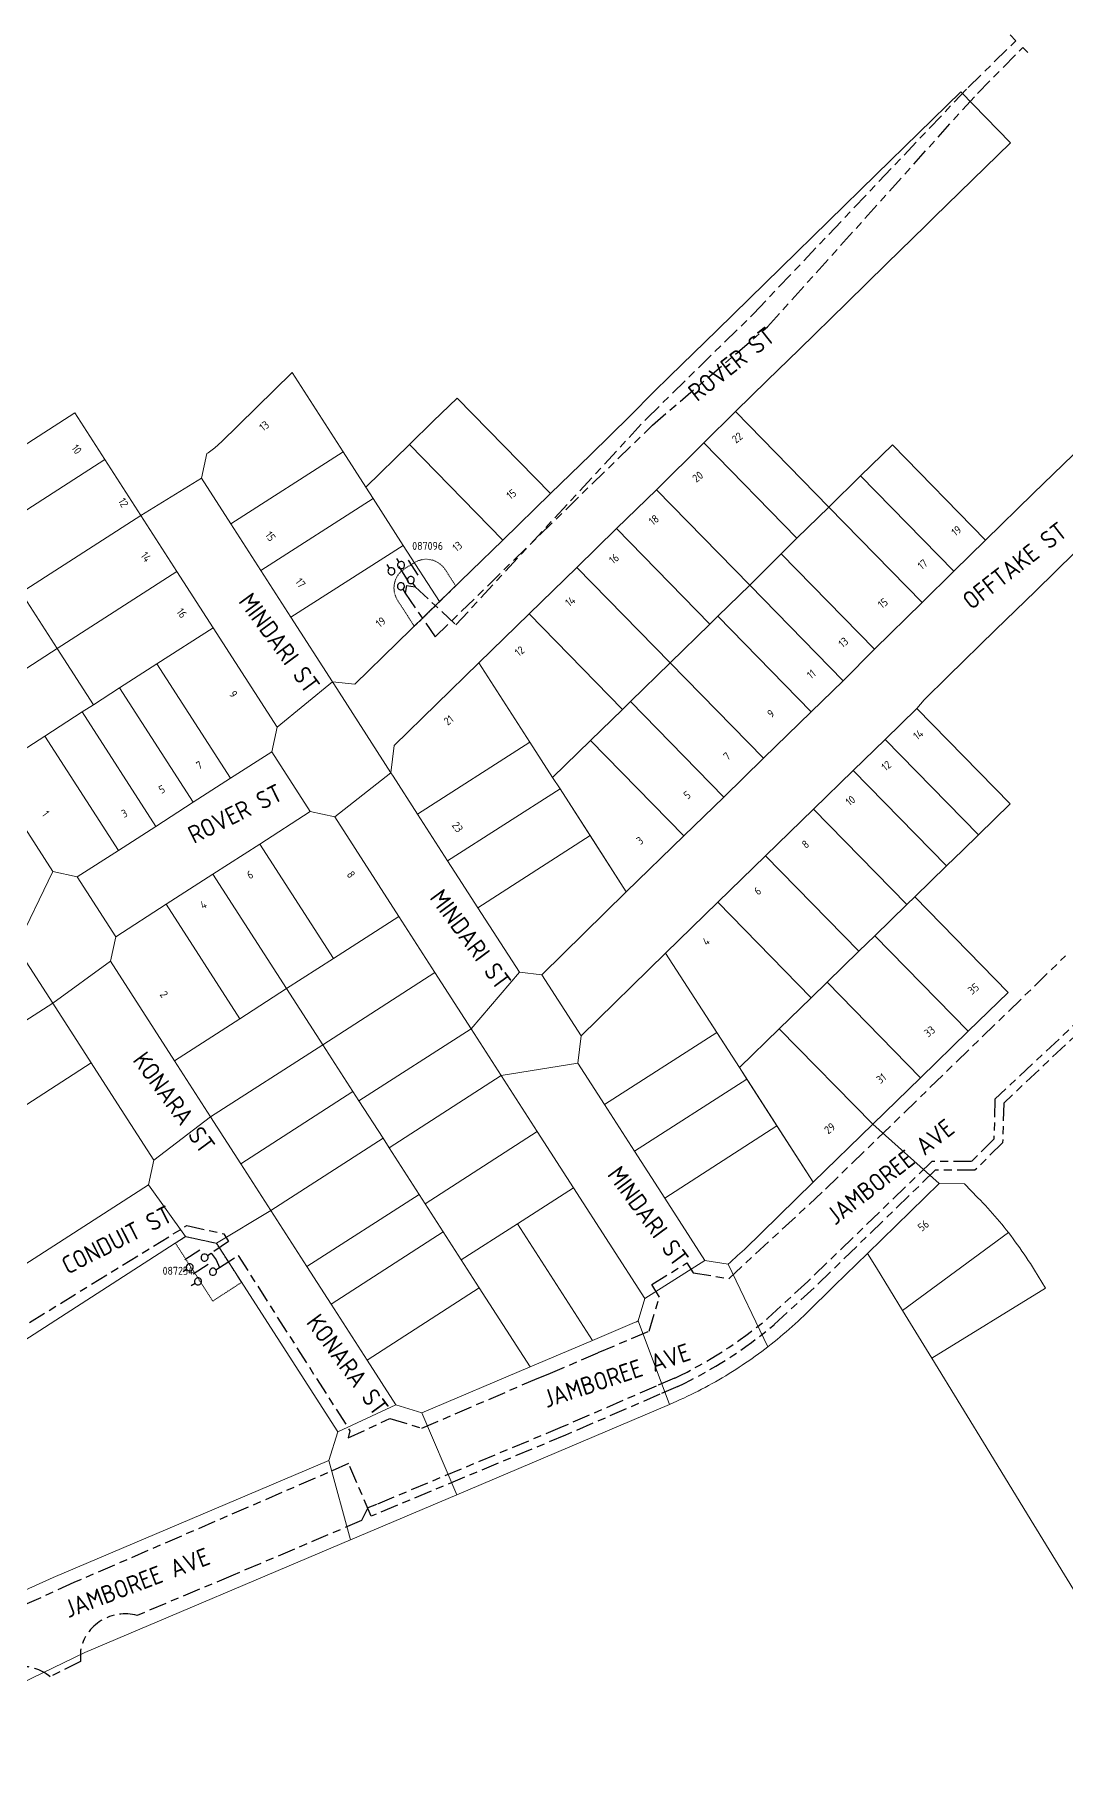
# Model space of a CAD drawing. Extents: x 294483 to 298733, y 6233899 to 6239242.
# Drawn here: x 297167.5 to 297399.2, y 6237473.4 to 6237866.2 of the extents above; entities that cross this region are included whole.
import ezdxf
from ezdxf.enums import TextEntityAlignment as Align

# ---------------------------------------------------------------- set-up
doc = ezdxf.new("R2010")
doc.units = 0
for name, pattern in [('Cable Exist UG', [8.2, 4, -1.2, 1.8, -1.2]), ('HIDDEN', [9.525, 6.35, -3.175]), ('HIDDEN2', [0.1875, 0.125, -0.0625])]:
    doc.linetypes.add(name, pattern=pattern)
for name, color, linetype, lineweight in [('Cadastre Land Parcels_SP_EXT', 9, 'Continuous', 5), ('Cadastre Other Property_SP_EXT', 9, 'HIDDEN', 5), ('Cadastre Roads_SP_EXT', 94, 'Continuous', 15)]:
    doc.layers.add(name, color=color, linetype=linetype, lineweight=lineweight)
doc.layers.add('Equip_HV_EXT', color=7, linetype='Continuous')
doc.layers.add('Mains_HV_EXT', color=1, linetype='Continuous', lineweight=25, true_color=0xff0000)
doc.styles.get("Standard").update_dxf_attribs({"font": 'isocp.shx'})
doc.styles.add('SWITCH_LABEL', font='arial.ttf', dxfattribs={"height": 2.5})

# ---------------------------------------------------------------- blocks, each defined once
blk = doc.blocks.new('SWG_HOLEC_SU_EXT')
blk.add_line((1.8, -2), (5.8, -2))
for points in [[(1, 0), (0, 0)], [(6.6, 0), (7.6, 0)]]:
    blk.add_lwpolyline(points)
for points in [[(1.8, -0.8, 1), (1.8, 0.8, 1)], [(5.8, -0.8, 1), (5.8, 0.8, 1)]]:
    blk.add_lwpolyline(points, format="xyb", close=True)
at = {"style": 'SWITCH_LABEL', "flags": 8}
blk.add_attdef('ASSET_NUM', text='', height=2.5, rotation=179.9544, dxfattribs=at).set_placement((-2.4, 0), align=Align.MIDDLE_LEFT)
at = {"flags": 1}
blk.add_attdef('Z', (0, 0), '', height=0.2, dxfattribs=at)
at = {"style": 'SWITCH_LABEL', "flags": 9}
blk.add_attdef('STREET_CODE', text='', height=0.2, dxfattribs=at).set_placement((0, -0.2), align=Align.MIDDLE_LEFT)
at = {"flags": 9}
for tag, p in [('ACTUAL_STATUS', (0, -0.4)), ('STATE', (0, -1.8)), ('SWITCH_TYPE', (0, -2)), ('STREETNAME', (0, -2.6)), ('SUBURB', (0, -2.8)), ('CONSTRUCTED_VOLTAGE', (0, -0.6)), ('NO_PHASES', (0, -0.8)), ('OPERATING_VOLTAGE', (0, -1)), ('ORIENTATION', (0, -1.2)), ('OWNED_BY', (0, -1.4)), ('PARENT', (0, -1.6)), ('USAGE', (0, -2.2)), ('LOCATION', (0, -2.4)), ('NOTES', (0, -3))]:
    blk.add_attdef(tag, text='', height=0.2, dxfattribs=at).set_placement(p, align=Align.MIDDLE_LEFT)

msp = doc.modelspace()

# ---------------------------------------------------------------- linework, layer by layer
at = {"layer": 'Cadastre Land Parcels_SP_EXT', "linetype": 'Continuous'}
for points in [[(297236.80036, 6237772.41202), (297225.33532, 6237790.23004), (297209.29668, 6237774.54207), (297209.03124, 6237774.28679), (297208.76067, 6237774.03628), (297208.48587, 6237773.79072), (297208.20594, 6237773.55098), (297207.92257, 6237773.31611), (297207.63426, 6237773.08618), (297207.3424, 6237772.86208), (297207.04543, 6237772.64283), (297206.7451, 6237772.42951), (297206.44132, 6237772.22113), (297206.13331, 6237772.01956), (297204.9334, 6237766.49056), (297211.52911, 6237756.23982), (297236.80036, 6237772.41202)], [(297283.4671, 6237763.04346), (297262.46302, 6237784.51544), (297257.08975, 6237779.28191), (297251.71656, 6237774.04838), (297272.72073, 6237752.57649), (297283.4671, 6237763.04346)], [(297183.19545, 6237770.69254), (297176.43085, 6237781.20615), (297149.51793, 6237763.88863), (297156.28253, 6237753.37608), (297183.19545, 6237770.69254)], [(297346.05076, 6237759.99731), (297325.06797, 6237781.44695), (297317.9178, 6237774.45374), (297338.90059, 6237753.00411), (297346.05076, 6237759.99731)], [(297243.57, 6237761.89355), (297241.89945, 6237764.48956), (297236.80036, 6237772.41202), (297211.52911, 6237756.23982), (297218.29706, 6237745.72038), (297243.57, 6237761.89355)], [(297272.72073, 6237752.57649), (297251.71656, 6237774.04838), (297241.89945, 6237764.48956), (297243.57, 6237761.89355), (297250.34034, 6237751.37499), (297258.48823, 6237738.71481), (297272.72073, 6237752.57649)], [(297335.3255, 6237749.50702), (297338.90059, 6237753.00411), (297317.9178, 6237774.45374), (297307.27972, 6237763.87476), (297328.28372, 6237742.40375), (297335.3255, 6237749.50702)], [(297381.33302, 6237752.53603), (297360.35111, 6237773.98576), (297353.20005, 6237766.99246), (297374.18364, 6237745.54186), (297381.33302, 6237752.53603)], [(297191.3126, 6237758.07749), (297183.19545, 6237770.69254), (297156.28253, 6237753.37608), (297164.39968, 6237740.75997), (297191.3126, 6237758.07749)], [(297374.18364, 6237745.54186), (297353.20005, 6237766.99246), (297346.05076, 6237759.99731), (297367.03259, 6237738.54759), (297374.18364, 6237745.54186)], [(297250.34034, 6237751.37499), (297243.57, 6237761.89355), (297218.29706, 6237745.72038), (297225.0667, 6237735.19987), (297250.34034, 6237751.37499)], [(297321.11994, 6237735.42609), (297328.28372, 6237742.40375), (297307.27972, 6237763.87476), (297298.32385, 6237755.15192), (297319.32944, 6237733.68197), (297321.11994, 6237735.42609)], [(297199.43054, 6237745.46139), (297191.3126, 6237758.07749), (297164.39968, 6237740.75997), (297172.51762, 6237728.14492), (297199.43054, 6237745.46139)], [(297367.03259, 6237738.54759), (297346.05076, 6237759.99731), (297338.90059, 6237753.00411), (297335.3255, 6237749.50702), (297356.30742, 6237728.05633), (297367.03259, 6237738.54759)], [(297319.32944, 6237733.68197), (297298.32385, 6237755.15192), (297289.36878, 6237746.42819), (297310.37437, 6237724.95921), (297319.32944, 6237733.68197)], [(297258.48823, 6237738.71481), (297250.34034, 6237751.37499), (297225.0667, 6237735.19987), (297234.38552, 6237720.71571), (297239.41262, 6237720.1351), (297258.48823, 6237738.71481)], [(297356.30742, 6237728.05633), (297335.3255, 6237749.50702), (297328.28372, 6237742.40375), (297349.28842, 6237720.93363), (297356.30742, 6237728.05633)], [(297186.52197, 6237719.31723), (297194.9322, 6237724.72919), (297207.5476, 6237732.84625), (297199.43054, 6237745.46139), (297172.51762, 6237728.14492), (297180.63477, 6237715.52979), (297186.52197, 6237719.31723)], [(297301.41929, 6237716.23742), (297310.37437, 6237724.95921), (297289.36878, 6237746.42819), (297278.62232, 6237735.96218), (297299.628, 6237714.49223), (297301.41929, 6237716.23742)], [(297172.51762, 6237728.14492), (297164.39968, 6237740.75997), (297140.8517, 6237725.60828), (297145.70496, 6237718.06449), (297148.96894, 6237712.99217), (297172.51762, 6237728.14492)], [(297349.28842, 6237720.93363), (297328.28372, 6237742.40375), (297321.11994, 6237735.42609), (297342.12464, 6237713.95703), (297349.28842, 6237720.93363)], [(297220.74335, 6237704.94692), (297221.94237, 6237710.4739), (297207.5476, 6237732.84625), (297194.9322, 6237724.72919), (297211.49201, 6237698.99366), (297220.74335, 6237704.94692)], [(297292.4651, 6237707.51466), (297299.628, 6237714.49223), (297278.62232, 6237735.96218), (297267.33456, 6237724.96839), (297278.82416, 6237707.11902), (297283.92475, 6237699.19656), (297292.4651, 6237707.51466)], [(297342.12464, 6237713.95703), (297321.11994, 6237735.42609), (297319.32944, 6237733.68197), (297310.37437, 6237724.95921), (297331.37818, 6237703.49014), (297342.12464, 6237713.95703)], [(297169.7014, 6237708.49418), (297178.11164, 6237713.90624), (297180.63477, 6237715.52979), (297172.51762, 6237728.14492), (297148.96894, 6237712.99217), (297157.08609, 6237700.37712), (297169.7014, 6237708.49418)], [(297278.82416, 6237707.11902), (297267.33456, 6237724.96839), (297248.25975, 6237706.38878), (297247.56387, 6237700.23394), (297248.061, 6237699.46182), (297253.54487, 6237690.93887), (297278.82416, 6237707.11902)], [(297331.37818, 6237703.49014), (297310.37437, 6237724.95921), (297301.41929, 6237716.23742), (297322.42311, 6237694.76738), (297331.37818, 6237703.49014)], [(297211.49201, 6237698.99366), (297194.9322, 6237724.72919), (297186.52197, 6237719.31723), (297203.08177, 6237693.58267), (297211.49201, 6237698.99366)], [(297203.08177, 6237693.58267), (297186.52197, 6237719.31723), (297180.63477, 6237715.52979), (297178.11164, 6237713.90624), (297194.67074, 6237688.1707), (297203.08177, 6237693.58267)], [(297194.67074, 6237688.1707), (297178.11164, 6237713.90624), (297169.7014, 6237708.49418), (297186.2605, 6237682.75865), (297194.67074, 6237688.1707)], [(297322.42311, 6237694.76738), (297301.41929, 6237716.23742), (297299.628, 6237714.49223), (297292.4651, 6237707.51466), (297313.46813, 6237686.04463), (297322.42311, 6237694.76738)], [(297386.86785, 6237693.24488), (297365.86324, 6237714.71695), (297358.69955, 6237707.73841), (297379.70408, 6237686.26731), (297386.86785, 6237693.24488)], [(297186.2605, 6237682.75865), (297169.7014, 6237708.49418), (297157.08609, 6237700.37712), (297171.48166, 6237678.00486), (297177.00925, 6237676.80548), (297186.2605, 6237682.75865)], [(297285.5961, 6237696.60055), (297283.92475, 6237699.19656), (297278.82416, 6237707.11902), (297253.54487, 6237690.93887), (297260.31274, 6237680.41934), (297285.5961, 6237696.60055)], [(297313.46813, 6237686.04463), (297292.4651, 6237707.51466), (297283.92475, 6237699.19656), (297285.5961, 6237696.60055), (297300.51159, 6237673.42569), (297313.46813, 6237686.04463)], [(297376.12219, 6237682.778), (297379.70408, 6237686.26731), (297358.69955, 6237707.73841), (297351.53578, 6237700.75978), (297372.54039, 6237679.28771), (297376.12219, 6237682.778)], [(297365.37582, 6237672.31111), (297372.54039, 6237679.28771), (297351.53578, 6237700.75978), (297342.57991, 6237692.03711), (297363.58443, 6237670.56699), (297365.37582, 6237672.31111)], [(297292.36308, 6237686.08597), (297285.5961, 6237696.60055), (297260.31274, 6237680.41934), (297262.78384, 6237676.57926), (297267.12566, 6237669.85008), (297292.36308, 6237686.08597)], [(297249.32416, 6237667.91913), (297234.92957, 6237690.29148), (297229.40206, 6237691.48998), (297218.04779, 6237684.18478), (297234.60662, 6237658.44916), (297249.32416, 6237667.91913)], [(297356.41995, 6237663.58835), (297363.58443, 6237670.56699), (297342.57991, 6237692.03711), (297331.83354, 6237681.56917), (297352.83727, 6237660.09913), (297356.41995, 6237663.58835)], [(297300.51159, 6237673.42569), (297292.36308, 6237686.08597), (297267.12566, 6237669.85008), (297276.44749, 6237655.37086), (297281.47344, 6237654.80315), (297300.51159, 6237673.42569)], [(297234.60662, 6237658.44916), (297218.04779, 6237684.18478), (297207.53453, 6237677.41974), (297224.09424, 6237651.68518), (297234.60662, 6237658.44916)], [(297345.67349, 6237653.12147), (297352.83727, 6237660.09913), (297331.83354, 6237681.56917), (297321.08717, 6237671.10228), (297342.0909, 6237649.63215), (297345.67349, 6237653.12147)], [(297224.09424, 6237651.68518), (297207.53453, 6237677.41974), (297197.02136, 6237670.65576), (297213.58107, 6237644.92023), (297224.09424, 6237651.68518)], [(297213.58107, 6237644.92023), (297197.02136, 6237670.65576), (297185.66717, 6237663.3495), (297184.46814, 6237657.82253), (297198.86362, 6237635.45026), (297213.58107, 6237644.92023)], [(297334.92633, 6237642.65458), (297342.0909, 6237649.63215), (297321.08717, 6237671.10228), (297309.35951, 6237659.67937), (297325.94538, 6237633.90736), (297334.92633, 6237642.65458)], [(297386.38017, 6237650.84302), (297365.37582, 6237672.31111), (297363.58443, 6237670.56699), (297356.41995, 6237663.58835), (297377.42518, 6237642.11929), (297386.38017, 6237650.84302)], [(297257.47311, 6237655.27979), (297249.32416, 6237667.91913), (297234.60662, 6237658.44916), (297224.09424, 6237651.68518), (297232.23993, 6237639.04682), (297257.47311, 6237655.27979)], [(297377.42518, 6237642.11929), (297356.41995, 6237663.58835), (297352.83727, 6237660.09913), (297345.67349, 6237653.12147), (297366.67881, 6237631.65346), (297377.42518, 6237642.11929)], [(297171.48404, 6237648.43233), (297163.36698, 6237661.04747), (297138.13556, 6237644.81335), (297146.25351, 6237632.19724), (297171.48404, 6237648.43233)], [(297320.84302, 6237641.83583), (297309.35951, 6237659.67937), (297290.31792, 6237641.06071), (297289.62468, 6237634.89898), (297295.60639, 6237625.60498), (297320.84302, 6237641.83583)], [(297265.5968, 6237642.65874), (297257.47311, 6237655.27979), (297232.23993, 6237639.04682), (297239.01027, 6237628.52834), (297240.3637, 6237626.42479), (297265.5968, 6237642.65874)], [(297232.23993, 6237639.04682), (297224.09424, 6237651.68518), (297213.58107, 6237644.92023), (297198.86362, 6237635.45026), (297207.00595, 6237622.81472), (297232.23993, 6237639.04682)], [(297366.67881, 6237631.65346), (297345.67349, 6237653.12147), (297342.0909, 6237649.63215), (297334.92633, 6237642.65458), (297355.93324, 6237621.18658), (297366.67881, 6237631.65346)], [(297180.15053, 6237634.96373), (297171.48404, 6237648.43233), (297146.25351, 6237632.19724), (297154.91982, 6237618.73552), (297180.15053, 6237634.96373)], [(297272.36625, 6237632.14221), (297265.5968, 6237642.65874), (297240.3637, 6237626.42479), (297245.78061, 6237618.00987), (297247.13395, 6237615.90632), (297272.36625, 6237632.14221)], [(297355.93324, 6237621.18658), (297334.92633, 6237642.65458), (297325.94538, 6237633.90736), (297342.53283, 6237608.13543), (297355.93324, 6237621.18658)], [(297239.01027, 6237628.52834), (297232.23993, 6237639.04682), (297207.00595, 6237622.81472), (297213.77797, 6237612.2944), (297239.01027, 6237628.52834)], [(297327.61239, 6237631.31727), (297325.94538, 6237633.90736), (297320.84302, 6237641.83583), (297295.60639, 6237625.60498), (297302.37576, 6237615.08739), (297327.61239, 6237631.31727)], [(297193.038, 6237607.5641), (297194.23535, 6237613.09107), (297185.40818, 6237626.79305), (297180.15053, 6237634.96373), (297154.91982, 6237618.73552), (297129.68602, 6237602.50529), (297143.76933, 6237580.62972), (297149.29851, 6237579.42928), (297193.038, 6237607.5641)], [(297280.48906, 6237619.52221), (297272.36625, 6237632.14221), (297247.13395, 6237615.90632), (297253.90429, 6237605.38688), (297255.25764, 6237603.28438), (297280.48906, 6237619.52221)], [(297334.38176, 6237620.79968), (297327.61239, 6237631.31727), (297302.37576, 6237615.08739), (297309.14433, 6237604.56989), (297334.38176, 6237620.79968)], [(297245.78061, 6237618.00987), (297240.3637, 6237626.42479), (297239.01027, 6237628.52834), (297213.77797, 6237612.2944), (297220.54919, 6237601.77496), (297245.78061, 6237618.00987)], [(297275.99823, 6237598.78233), (297288.61186, 6237606.90213), (297280.48906, 6237619.52221), (297255.25764, 6237603.28438), (297259.32032, 6237596.97293), (297263.383, 6237590.66139), (297275.99823, 6237598.78233)], [(297323.95188, 6237590.18024), (297324.46183, 6237590.66563), (297324.97601, 6237591.14607), (297325.49364, 6237591.62271), (297326.01631, 6237592.09441), (297326.54242, 6237592.56116), (297327.07268, 6237593.02411), (297342.53283, 6237608.13543), (297334.38176, 6237620.79968), (297309.14433, 6237604.56989), (297318.18853, 6237590.51732), (297323.44698, 6237589.68999), (297323.95188, 6237590.18024)], [(297253.90429, 6237605.38688), (297247.13395, 6237615.90632), (297245.78061, 6237618.00987), (297220.54919, 6237601.77496), (297228.67376, 6237589.15196), (297253.90429, 6237605.38688)], [(297386.46921, 6237596.79635), (297385.9726, 6237597.42828), (297385.47193, 6237598.05509), (297384.96473, 6237598.67881), (297384.45275, 6237599.29749), (297383.93494, 6237599.91202), (297383.41149, 6237600.52046), (297382.88405, 6237601.12589), (297382.34999, 6237601.72708), (297381.81107, 6237602.32226), (297381.2673, 6237602.91339), (297380.71787, 6237603.49938), (297380.16349, 6237604.08132), (297379.60426, 6237604.65822), (297376.57587, 6237607.75331), (297370.91171, 6237607.82503), (297354.79145, 6237592.12568), (297356.77196, 6237588.86594), (297362.62479, 6237579.31736), (297386.46921, 6237596.79635)], [(297259.32032, 6237596.97293), (297255.25764, 6237603.28438), (297253.90429, 6237605.38688), (297228.67376, 6237589.15196), (297234.09076, 6237580.73607), (297259.32032, 6237596.97293)], [(297302.38274, 6237576.57719), (297302.78668, 6237576.75191), (297303.19063, 6237576.92566), (297304.65156, 6237581.98492), (297288.61186, 6237606.90213), (297275.99823, 6237598.78233), (297292.88742, 6237572.54348), (297302.38274, 6237576.57719)], [(297171.57856, 6237519.21602), (297233.61624, 6237545.5296), (297235.5986, 6237551.96764), (297208.29428, 6237594.39671), (297201.38569, 6237595.89783), (297155.63549, 6237566.47865), (297135.27535, 6237553.38555), (297092.52917, 6237525.89644), (297091.03414, 6237518.99042), (297106.43767, 6237495.05643), (297113.46126, 6237492.97903), (297171.57856, 6237519.21602)], [(297267.44489, 6237584.3509), (297263.383, 6237590.66139), (297259.32032, 6237596.97293), (297234.09076, 6237580.73607), (297242.21612, 6237568.1121), (297267.44489, 6237584.3509)], [(297292.88742, 6237572.54348), (297275.99823, 6237598.78233), (297263.383, 6237590.66139), (297267.44489, 6237584.3509), (297278.87601, 6237566.59084), (297292.88742, 6237572.54348)], [(297394.8116, 6237584.28236), (297392.29704, 6237588.37719), (297391.84813, 6237589.10364), (297391.39101, 6237589.82488), (297390.92912, 6237590.54205), (297390.45893, 6237591.25507), (297389.98308, 6237591.96403), (297389.49981, 6237592.66786), (297389.01098, 6237593.36657), (297388.51543, 6237594.0621), (297388.01344, 6237594.7526), (297387.505, 6237595.43894), (297386.99072, 6237596.11919), (297386.46921, 6237596.79635), (297362.62479, 6237579.31736), (297369.20486, 6237568.58291), (297394.8116, 6237584.28236)], [(297278.87601, 6237566.59084), (297267.44489, 6237584.3509), (297242.21612, 6237568.1121), (297248.68984, 6237558.05473), (297254.53764, 6237556.25044), (297278.87601, 6237566.59084)]]:
    msp.add_lwpolyline(points, close=True, dxfattribs=at)
msp.add_lwpolyline([(297408.15699, 6237505.03493), (297399.10519, 6237519.80352), (297390.74451, 6237533.44199), (297382.26705, 6237547.27293), (297375.736, 6237557.92691), (297369.20486, 6237568.58291), (297362.62479, 6237579.31736), (297356.77196, 6237588.86594), (297354.79145, 6237592.12568), (297347.3693, 6237584.87498), (297341.07048, 6237578.72058), (297340.43325, 6237578.10217), (297339.79019, 6237577.48967), (297339.14192, 6237576.883), (297338.48781, 6237576.28216), (297337.82938, 6237575.68715), (297337.16503, 6237575.09806), (297336.49565, 6237574.5148), (297335.82114, 6237573.93737), (297335.14062, 6237573.36577), (297334.45587, 6237572.80106), (297333.76688, 6237572.24227), (297333.07196, 6237571.68931), (297332.37193, 6237571.14217), (297331.66756, 6237570.60193), (297330.95816, 6237570.06752), (297330.24364, 6237569.54), (297329.52567, 6237569.01839), (297328.80179, 6237568.50253), (297328.07437, 6237567.99365), (297327.34191, 6237567.49156), (297326.60513, 6237566.99637), (297325.8649, 6237566.50807), (297325.11955, 6237566.0256), (297324.36996, 6237565.54904), (297323.61525, 6237565.08035), (297322.857, 6237564.61749), (297322.0954, 6237564.1616), (297321.32867, 6237563.71252), (297320.55921, 6237563.27032), (297319.78471, 6237562.83493), (297319.00755, 6237562.40758), (297318.22528, 6237561.98597), (297317.43956, 6237561.57134), (297316.65119, 6237561.1635), (297315.85859, 6237560.76265), (297315.06244, 6237560.36957), (297314.26286, 6237559.98347), (297313.45982, 6237559.6032), (297312.65326, 6237559.23282), (297311.84404, 6237558.86739), (297311.03147, 6237558.50982), (297310.21537, 6237558.15913), (297262.35993, 6237537.85412), (297238.43593, 6237527.70355), (297178.7191, 6237502.36569), (297118.87623, 6237473.44895)], dxfattribs=at)
at = {"layer": 'Cadastre Other Property_SP_EXT', "linetype": 'HIDDEN2'}
msp.add_lwpolyline([(297262.1388, 6237742.25286), (297259.7207, 6237746.01235), (297259.7207, 6237746.01235, 0.398955634), (297252.83374, 6237747.50073), (297252.83374, 6237747.50073), (297250.4988, 6237746.02472), (297250.4988, 6237746.02472, 0.40194186), (297248.99872, 6237739.11576), (297248.99872, 6237739.11576), (297252.83424, 6237733.1528), (297262.1388, 6237742.25286)], format="xyb", close=True, dxfattribs=at)
msp.add_lwpolyline([(297199.09245, 6237594.42313), (297207.4858, 6237581.4058), (297213.94658, 6237585.61339), (297208.29427, 6237594.39674), (297201.38573, 6237595.89773), (297199.09245, 6237594.42313)], close=True, dxfattribs=at)
at = {"layer": 'Cadastre Roads_SP_EXT', "linetype": 'Continuous'}
for points in [[(297267.33454, 6237724.96836), (297278.62231, 6237735.96216), (297289.36876, 6237746.42815), (297298.32385, 6237755.15197), (297307.27973, 6237763.87472), (297317.91775, 6237774.45375), (297325.06795, 6237781.44694), (297332.21895, 6237788.44217), (297339.36836, 6237795.43537), (297350.09451, 6237805.92671), (297359.03273, 6237814.66898), (297367.89209, 6237823.3399), (297369.75631, 6237825.16315), (297386.90961, 6237841.94389), (297375.71977, 6237853.38231), (297356.70304, 6237834.77637), (297345.98255, 6237824.29113), (297335.2572, 6237813.80085), (297328.10699, 6237806.80562), (297320.95679, 6237799.81242), (297310.23064, 6237789.32108), (297306.72782, 6237785.89411), (297301.37896, 6237780.48909), (297292.42308, 6237771.76528), (297283.46711, 6237763.0435), (297272.72066, 6237752.57653), (297258.48816, 6237738.71473), (297239.41261, 6237720.13512), (297234.38546, 6237720.71573), (297234.6932, 6237720.23791), (297247.56385, 6237700.234), (297248.25979, 6237706.38874), (297267.33454, 6237724.96836)], [(297171.48165, 6237678.00489), (297157.08605, 6237700.37715), (297148.9689, 6237712.99224), (297145.70494, 6237718.06452), (297140.85175, 6237725.60831), (297132.73371, 6237738.22331), (297125.96914, 6237748.73594), (297117.8519, 6237761.35094), (297109.73465, 6237773.96701), (297101.61741, 6237786.5821), (297086.75856, 6237809.67441), (297075.24181, 6237798.00304), (297093.8919, 6237769.01826), (297103.0266, 6237754.8217), (297109.79126, 6237744.30917), (297116.55583, 6237733.79655), (297123.32049, 6237723.28401), (297132.24935, 6237709.40729), (297140.36651, 6237696.79123), (297148.48445, 6237684.17613), (297155.24903, 6237673.66351), (297163.36697, 6237661.04745), (297171.48165, 6237678.00489)], [(297234.38546, 6237720.71573), (297225.06673, 6237735.1999), (297218.29712, 6237745.72038), (297211.5291, 6237756.23989), (297204.93346, 6237766.49051), (297191.31256, 6237758.07745), (297199.43051, 6237745.46138), (297207.54766, 6237732.8462), (297221.94238, 6237710.47394), (297234.38546, 6237720.71573)], [(297197.02135, 6237670.65573), (297207.53459, 6237677.41977), (297218.04775, 6237684.18479), (297229.40201, 6237691.48997), (297220.74328, 6237704.94688), (297211.49202, 6237698.99366), (297203.08178, 6237693.58273), (297194.67065, 6237688.17064), (297186.2605, 6237682.75865), (297177.00924, 6237676.80543), (297185.66718, 6237663.34949), (297197.02135, 6237670.65573)], [(297276.44751, 6237655.37089), (297267.12561, 6237669.85003), (297262.78388, 6237676.57928), (297260.31273, 6237680.41934), (297253.54489, 6237690.93885), (297248.06101, 6237699.46186), (297247.56385, 6237700.234), (297234.9296, 6237690.29148), (297249.32414, 6237667.91913), (297257.47317, 6237655.27976), (297265.59686, 6237642.65875), (297276.44751, 6237655.37089)], [(297207.00591, 6237622.81477), (297198.86368, 6237635.45026), (297184.46816, 6237657.82252), (297171.48404, 6237648.43235), (297180.15054, 6237634.9637), (297185.40818, 6237626.79303), (297194.23539, 6237613.09107), (297207.00591, 6237622.81477)], [(297318.18849, 6237590.51738), (297309.14439, 6237604.56983), (297302.37576, 6237615.0874), (297295.60642, 6237625.60496), (297289.62467, 6237634.89906), (297272.36629, 6237632.14224), (297280.48909, 6237619.5222), (297288.61181, 6237606.90216), (297304.65157, 6237581.98493), (297318.18849, 6237590.51738)], [(297333.07198, 6237571.68927), (297333.76686, 6237572.24224), (297334.45591, 6237572.80113), (297335.14063, 6237573.36585), (297335.82112, 6237573.93736), (297336.4956, 6237574.51479), (297337.16504, 6237575.09805), (297337.82937, 6237575.68714), (297338.48778, 6237576.28214), (297339.14194, 6237576.88297), (297339.7902, 6237577.48964), (297340.43324, 6237578.10221), (297341.07045, 6237578.72062), (297347.3693, 6237584.875), (297354.7914, 6237592.12569), (297370.91179, 6237607.82504), (297355.93328, 6237621.18659), (297342.5328, 6237608.13544), (297327.07276, 6237593.02412), (297326.54239, 6237592.56122), (297326.01627, 6237592.09435), (297325.49359, 6237591.62271), (297324.97603, 6237591.14612), (297324.46182, 6237590.66565), (297323.95186, 6237590.18023), (297323.44701, 6237589.69005), (297332.3719, 6237571.14222), (297333.07198, 6237571.68927)], [(297201.38569, 6237595.89776), (297193.03797, 6237607.5641), (297149.29854, 6237579.42936), (297155.63545, 6237566.4787), (297201.38569, 6237595.89776)], [(297248.68984, 6237558.05478), (297242.21614, 6237568.1121), (297234.09069, 6237580.73602), (297228.67375, 6237589.152), (297220.54918, 6237601.77495), (297208.29429, 6237594.39674), (297235.5986, 6237551.9676), (297248.68984, 6237558.05478)], [(297310.21537, 6237558.15915), (297303.19064, 6237576.92571), (297302.78665, 6237576.75193), (297302.38274, 6237576.57717), (297292.88739, 6237572.54345), (297278.8761, 6237566.59085), (297254.53762, 6237556.25043), (297262.35992, 6237537.8551), (297310.21537, 6237558.15915)], [(297178.7191, 6237502.36564), (297238.43595, 6237527.70356), (297233.61622, 6237545.52958), (297171.57852, 6237519.21597), (297113.46125, 6237492.97901), (297118.87624, 6237473.44895), (297178.7191, 6237502.36564)]]:
    msp.add_lwpolyline(points, close=True, dxfattribs=at)
msp.add_lwpolyline([(297400.9957, 6237771.76943), (297392.05828, 6237763.02628), (297381.33302, 6237752.536), (297374.18361, 6237745.54183), (297367.03261, 6237738.54766), (297356.30735, 6237728.05632), (297349.28845, 6237720.93367), (297342.12465, 6237713.95707), (297331.37819, 6237703.49019), (297322.42311, 6237694.76744), (297313.46811, 6237686.0446), (297300.51162, 6237673.4257), (297281.47344, 6237654.80317), (297290.31796, 6237641.06077), (297309.35951, 6237659.67933), (297309.35951, 6237659.67933), (297321.08713, 6237671.1022), (297331.8335, 6237681.56917), (297342.57986, 6237692.03702), (297351.53583, 6237700.75987), (297358.69955, 6237707.7384), (297365.86326, 6237714.71694), (297367.49798, 6237716.61596), (297372.86105, 6237721.86105), (297383.58632, 6237732.35231), (297392.52365, 6237741.09555), (297401.46178, 6237749.83675)], dxfattribs=at)
at = {"layer": 'Mains_HV_EXT', "linetype": 'Cable Exist UG'}
for p, q in [((297377.39781, 6237854.36315), (297388.14636, 6237864.84902)), ((297379.47069, 6237853.01723), (297389.71107, 6237863.33828)), ((297388.14636, 6237864.84902), (297386.88011, 6237866.17884)), ((297389.71107, 6237863.33828), (297390.82734, 6237862.23544)), ((297329.13098, 6237803.46514), (297377.39781, 6237854.36315)), ((297332.26467, 6237800.5118), (297379.47069, 6237853.01723)), ((297379.47069, 6237853.01723), (297379.47069, 6237853.01723)), ((297305.0233, 6237779.8406), (297329.13098, 6237803.46514)), ((297329.13098, 6237803.46514), (297329.13098, 6237803.46514)), ((297306.36813, 6237778.39884), (297332.26467, 6237800.5118)), ((297332.26467, 6237800.5118), (297332.26467, 6237800.5118)), ((297257.51164, 6237730.77699), (297306.36813, 6237778.39884)), ((297262.18426, 6237733.52287), (297305.0233, 6237779.8406)), ((297251.04833, 6237742.38238), (297250.77506, 6237740.64984)), ((297250.77506, 6237740.64984), (297257.51164, 6237730.77699)), ((297251.04833, 6237742.38238), (297252.98767, 6237742.0609)), ((297252.98767, 6237742.0609), (297262.18426, 6237733.52287)), ((297262.18426, 6237733.52287), (297262.18426, 6237733.52287)), ((297257.51164, 6237730.77699), (297257.51164, 6237730.77699)), ((297345.2772, 6237606.55086), (297399.31032, 6237659.04745)), ((297409.79928, 6237651.57857), (297383.43036, 6237626.79497)), ((297411.2543, 6237650.28178), (297385.39213, 6237625.94838)), ((297383.43036, 6237626.79497), (297383.19162, 6237617.81901)), ((297385.39213, 6237625.94838), (297385.14597, 6237617.01004)), ((297383.19162, 6237617.81901), (297378.12661, 6237612.80004)), ((297385.14597, 6237617.01004), (297378.93758, 6237610.82175)), ((297369.22414, 6237612.79879), (297341.30619, 6237585.80034)), ((297378.12661, 6237612.80004), (297369.22414, 6237612.79879)), ((297370.0065, 6237610.82876), (297342.73828, 6237584.40629)), ((297378.93758, 6237610.82175), (297370.0065, 6237610.82876)), ((297370.0065, 6237610.82876), (297370.0065, 6237610.82876)), ((297323.56648, 6237586.44581), (297345.2772, 6237606.55086)), ((297159.26613, 6237572.29673), (297201.62586, 6237598.37436)), ((297201.62586, 6237598.37436), (297209.99055, 6237596.54021)), ((297209.99055, 6237596.54021), (297211.05436, 6237594.8115)), ((297211.05436, 6237594.8115), (297207.14891, 6237592.18307)), ((297207.14891, 6237592.18307), (297208.2158, 6237590.66632)), ((297209.03486, 6237588.97022), (297213.19197, 6237591.65154)), ((297213.19197, 6237591.65154), (297213.19197, 6237591.65154)), ((297213.19197, 6237591.65154), (297238.30473, 6237552.25274)), ((297208.27894, 6237590.69343), (297209.03486, 6237588.97022)), ((297306.21256, 6237585.1426), (297314.14191, 6237590.0115)), ((297314.14191, 6237590.0115), (297315.53795, 6237587.78797)), ((297315.53795, 6237587.78797), (297323.56648, 6237586.44581)), ((297307.93936, 6237582.28202), (297306.21256, 6237585.1426)), ((297323.56648, 6237586.44581), (297323.56648, 6237586.44581)), ((297341.30619, 6237585.80034), (297332.31905, 6237577.51689)), ((297342.73828, 6237584.40629), (297333.74029, 6237576.09073)), ((297305.63958, 6237574.66832), (297307.93936, 6237582.28202)), ((297332.31905, 6237577.51689), (297332.31905, 6237577.51689)), ((297333.74029, 6237576.09073), (297333.74029, 6237576.09073)), ((297294.15822, 6237569.81477), (297305.63958, 6237574.66832)), ((297305.63958, 6237574.66832), (297305.63958, 6237574.66832)), ((297282.91977, 6237564.95955), (297294.15822, 6237569.81477)), ((297254.49733, 6237552.81813), (297280.45142, 6237563.98501)), ((297280.45142, 6237563.98501), (297282.91977, 6237564.95955)), ((297282.91977, 6237564.95955), (297282.91977, 6237564.95955)), ((297311.34222, 6237564.03956), (297307.22006, 6237562.27673)), ((297311.39552, 6237564.05891), (297311.34222, 6237564.03956)), ((297311.39552, 6237564.05891), (297311.39552, 6237564.05891)), ((297307.22006, 6237562.27673), (297286.06021, 6237553.09432)), ((297308.01134, 6237560.43992), (297286.85041, 6237551.257)), ((297312.07653, 6237562.17839), (297308.01134, 6237560.43992)), ((297312.07653, 6237562.17839), (297312.07653, 6237562.17839)), ((297237.95538, 6237550.6293), (297247.29612, 6237554.99445)), ((297238.30473, 6237552.25274), (297237.95538, 6237550.6293)), ((297286.06021, 6237553.09432), (297244.34562, 6237535.68243)), ((297247.29612, 6237554.99445), (297254.49733, 6237552.81813)), ((297254.49733, 6237552.81813), (297254.49733, 6237552.81813)), ((297286.85041, 6237551.257), (297243.12808, 6237533.03331)), ((297238.04197, 6237544.83882), (297176.26011, 6237518.07776)), ((297243.12808, 6237533.03331), (297238.04197, 6237544.83882)), ((297238.04197, 6237544.83882), (297238.04197, 6237544.83882)), ((297242.39127, 6237534.92551), (297240.94943, 6237532.02039)), ((297244.34562, 6237535.68243), (297242.39127, 6237534.92551)), ((297242.39127, 6237534.92551), (297242.39127, 6237534.92551)), ((297240.94943, 6237532.02039), (297212.07386, 6237519.77403)), ((297176.26011, 6237518.07776), (297113.7557, 6237489.81122)), ((297212.07386, 6237519.77403), (297190.46657, 6237510.67945)), ((297212.07386, 6237519.77403), (297212.07386, 6237519.77403)), ((297190.46657, 6237510.67945), (297190.46657, 6237510.67945)), ((297177.71546, 6237502.75744), (297177.70103, 6237500.34114)), ((297177.7344, 6237502.85179), (297177.71546, 6237502.75744)), ((297177.7344, 6237502.85179), (297177.7344, 6237502.85179)), ((297177.70103, 6237500.34114), (297170.8812, 6237496.92376)), ((297170.8812, 6237496.92376), (297170.8812, 6237496.92376))]:
    msp.add_line(p, q, dxfattribs=at)
for centre, radius, start, end in [((297267.49483, 6237655.30687), 101.25937, 295.6928695, 309.8052399), ((297268.1349, 6237654.42573), 102.17847, 295.4705939, 309.9460981), ((297187.737, 6237500.8506), 10.20082, 74.4794608, 168.6863965), ((297164.57804, 6237489.42898), 9.79293, 49.935921, 141.4252607)]:
    msp.add_arc(centre, radius, start, end, dxfattribs=at)

# ---------------------------------------------------------------- block references
at = {"layer": 'Equip_HV_EXT'}
for p, rotation in [((297252.9876, 6237742.06085), 122.7127713442715), ((297250.77503, 6237740.64988), 122.2079743338803), ((297207.14895, 6237592.18308), 213.2227859637894), ((297209.03484, 6237588.97021), 212.9534593279069)]:
    msp.add_blockref('SWG_HOLEC_SU_EXT', p, dxfattribs=dict(at, rotation=rotation))

# ---------------------------------------------------------------- texts
at = {"layer": 'Cadastre Land Parcels_SP_EXT'}
for s, rotation, p in [('13', 37.9770086, (297218.84186, 6237776.91441)), ('22', 37.9752508, (297325.15848, 6237774.20342)), ('10', 306.5137118, (297175.57779, 6237773.22136)), ('20', 38.4390462, (297316.2639, 6237765.41687)), ('12', 300.4517851, (297186.12638, 6237761.34415)), ('15', 37.8594014, (297274.42831, 6237761.55739)), ('18', 37.858803, (297306.46736, 6237755.76647)), ('15', 306.3690371, (297219.13124, 6237753.67939)), ('19', 38.0996718, (297374.51928, 6237753.31808)), ('14', 306.2538377, (297191.1563, 6237749.05373)), ('13', 37.8580138, (297262.27885, 6237749.82501)), ('16', 37.864556, (297297.51183, 6237747.04368)), ('17', 37.9761374, (297366.94304, 6237745.79164)), ('17', 306.3734143, (297225.90001, 6237743.15944)), ('16', 306.1025892, (297199.20372, 6237736.40182)), ('14', 37.8567038, (297287.6611, 6237737.44834)), ('15', 37.9792917, (297358.0049, 6237737.04891)), ('19', 37.8592839, (297245.03052, 6237732.77947)), ('13', 39.005274, (297349.13237, 6237728.2419)), ('12', 37.8581515, (297276.304, 6237726.28594)), ('11', 37.8561029, (297342.04102, 6237721.19173)), ('9', 306.3086925, (297211.05045, 6237717.88283)), ('21', 37.8604652, (297260.33625, 6237710.77172)), ('9', 37.8594014, (297333.08584, 6237712.47)), ('14', 37.8641958, (297365.94693, 6237707.48127)), ('7', 26.9027436, (297204.32761, 6237700.85082)), ('7', 37.8613192, (297323.23555, 6237702.87571)), ('12', 37.8641959, (297358.78321, 6237700.50268)), ('5', 27.2417415, (297195.91695, 6237695.43833)), ('5', 37.8613192, (297314.28046, 6237694.15292)), ('10', 37.858803, (297350.72341, 6237692.65155)), ('1', 306.1025893, (297168.94243, 6237690.8644)), ('3', 27.1267565, (297187.50462, 6237690.02628)), ('23', 306.3690371, (297261.14696, 6237688.37842)), ('3', 37.8578339, (297303.66425, 6237683.91453)), ('8', 37.8620988, (297340.87224, 6237683.05622)), ('6', 27.2417411, (297215.75454, 6237676.24222)), ('8', 306.1025893, (297237.50136, 6237677.30341)), ('6', 37.8594014, (297330.12587, 6237672.58931)), ('4', 27.1267567, (297205.24582, 6237669.48126)), ('4', 37.8598816, (297318.54885, 6237661.21138)), ('2', 306.1025893, (297195.46052, 6237650.30535)), ('35', 37.864556, (297378.23718, 6237650.22754)), ('33', 37.8567039, (297368.38645, 6237640.63326)), ('31', 37.8614984, (297357.64008, 6237630.16634)), ('29', 37.8574408, (297345.90708, 6237618.83989)), ('56', 37.8562052, (297366.95437, 6237596.95492))]:
    msp.add_text(s, height=1.8, rotation=rotation, dxfattribs=at).set_placement(p)
at = {"layer": 'Cadastre Other Property_SP_EXT'}
for s, p in [('087096', (297252.34733, 6237750.35708)), ('087254', (297196.20188, 6237587.31642))]:
    msp.add_text(s, height=1.8, dxfattribs=at).set_placement(p)
at = {"layer": 'Cadastre Roads_SP_EXT'}
for s, rotation, p in [('ROVER ST', 38.2583027, (297316.44427, 6237783.54201)), ('OFFTAKE ST', 37.8975139, (297378.12283, 6237736.67887)), ('MINDARI ST', 306.3086925, (297213.10405, 6237738.74859)), ('ROVER ST', 26.4729359, (297203.22705, 6237684.15565)), ('MINDARI ST', 306.4283218, (297256.07373, 6237672.08101)), ('KONARA ST', 306.3735549, (297189.28555, 6237635.53047)), ('JAMBOREE AVE', 37.8975144, (297347.46776, 6237598.30922)), ('MINDARI ST', 306.3849674, (297296.05031, 6237609.82907)), ('CONDUIT ST', 27.0575062, (297174.86853, 6237587.29787)), ('KONARA ST', 306.3816176, (297228.31539, 6237576.56413)), ('JAMBOREE AVE', 18.4198378, (297282.57112, 6237557.32489)), ('JAMBOREE AVE', 20.8435845, (297174.96215, 6237510.05075))]:
    msp.add_text(s, height=4, rotation=rotation, dxfattribs=at).set_placement(p)

doc.saveas('drawing.dxf')
